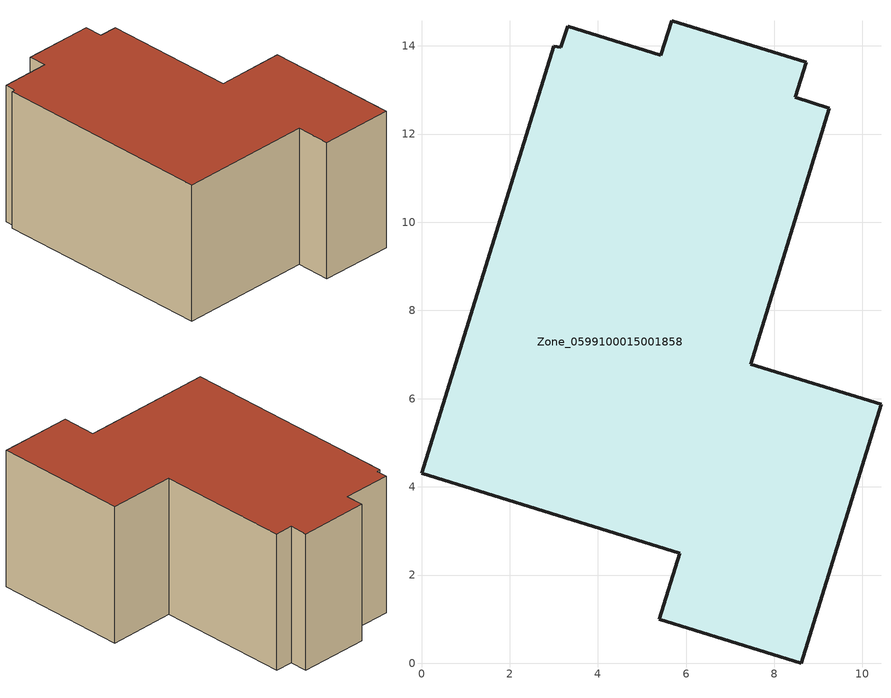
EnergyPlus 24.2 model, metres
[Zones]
Zone_0599100015001858
 floor ground (C_G): 3.16,13.96 3.31,14.44 5.43,13.79 5.67,14.57 8.72,13.63 8.47,12.83 9.25,12.59 7.46,6.78 10.42,5.87 8.61,0 5.39,1 5.85,2.5 0,4.31 3,13.99 z1.06
 wall outside (C_F): 8.47,12.83 8.72,13.63 5.67,14.57 5.43,13.79 3.31,14.44 3.16,13.96 3,13.99 0,4.31 5.85,2.5 5.39,1 8.61,0 10.42,5.87 7.46,6.78 9.25,12.59 8.47,12.83 z1.06:7.49
 roof outside (C_R): 3.31,14.44 3.16,13.96 3,13.99 0,4.31 5.85,2.5 5.39,1 8.61,0 10.42,5.87 7.46,6.78 9.25,12.59 8.47,12.83 8.72,13.63 5.67,14.57 5.43,13.79 z7.49
[BUILDING]
Pand.0599100015001858: North Axis=0; Terrain=City; Loads Convergence Tolerance Value=0.04; Temperature Convergence Tolerance Value=0.4; Solar Distribution=FullExterior; Maximum Number of Warmup Days=25; Minimum Number of Warmup Days=1
[Site:Location]
Rotterdam.The.Hague.AP_ZH_NLD Design_Conditions: Latitude=51.96; Longitude=4.45; Time Zone=1; Elevation=-4.5
[SITE:GROUNDTEMPERATURE:BUILDINGSURFACE]
18, 18, 18, 18, 18, 18, 18, 18, 18, 18, 18, 18
[MATERIAL] Thermal Absorptance=0.9; Solar Absorptance=0.7; Visible Absorptance=0.7
Name | Roughness | Thickness | Conductivity | Density | Specific Heat
G.D.1975-1991 | MediumSmooth | 0.15 | 0.288461 | 540 | 1210
F.D.1975-1991 | Rough | 0.3 | 0.230769 | 1920 | 840
R.D.1975-1991 | MediumRough | 0.2 | 0.153846 | 1500 | 1000
[CONSTRUCTION]
C_G: G.D.1975-1991
C_F: F.D.1975-1991
C_R: R.D.1975-1991
[ZONE]
Zone_0599100015001858: Type=1; Multiplier=1; Ceiling Height=Autocalculate; Volume=Autocalculate; Floor Area=autocalculate; Part of Total Floor Area=Yes
[ZONEINFILTRATION:DESIGNFLOWRATE]
Infil_Zone_0599100015001858: Zone or ZoneList or Space or SpaceList=Zone_0599100015001858; Schedule=AlwaysOn; Design Flow Rate Calculation Method=Flow/Area; Flow Rate per Floor Area=0.0042; Constant Term Coefficient=1; Temperature Term Coefficient=0; Velocity Term Coefficient=0; Velocity Squared Term Coefficient=0
[HVACTEMPLATE:ZONE:IDEALLOADSAIRSYSTEM]
Zone_0599100015001858: Maximum Heating Supply Air Temperature=50; Minimum Cooling Supply Air Temperature=13; Maximum Heating Supply Air Humidity Ratio=0.0156; Minimum Cooling Supply Air Humidity Ratio=0.0077; Heating Limit=NoLimit; Cooling Limit=NoLimit; Dehumidification Control Type=ConstantSensibleHeatRatio; Cooling Sensible Heat Ratio=0.7; Dehumidification Setpoint=60; Humidification Control Type=None; Humidification Setpoint=30; Outdoor Air Method=None; Outdoor Air Flow Rate per Person=0.00944; Outdoor Air Flow Rate per Zone Floor Area=0; Outdoor Air Flow Rate per Zone=0; Demand Controlled Ventilation Type=None; Outdoor Air Economizer Type=NoEconomizer; Heat Recovery Type=None; Sensible Heat Recovery Effectiveness=0.7; Latent Heat Recovery Effectiveness=0.65
[ZONECONTROL:THERMOSTAT]
ThermostatControl_Zone_0599100015001858: Zone or ZoneList=Zone_0599100015001858; Control Type Schedule=DualSetpointControlType; Control 1=Thermostat_Zone_0599100015001858; Temperature Difference Between Cutout And Setpoint=0
[THERMOSTATSETPOINT:DUALSETPOINT]
Thermostat_Zone_0599100015001858: Heating Setpoint Temperature Schedule=HeatingSetpoint_Zone_0599100015001858; Cooling Setpoint Temperature Schedule=CoolingSetpoint_Zone_0599100015001858
[SCHEDULE:COMPACT]
HeatingSetpoint_Zone_0599100015001858: Through: 12/31, For: AllDays, Until: 24:00, 21
CoolingSetpoint_Zone_0599100015001858: Through: 12/31, For: AllDays, Until: 24:00, 24
DualSetpointControlType: Through: 12/31, For: AllDays, Until: 24:00, 4
AlwaysOn: Through: 12/31, For: AllDays, Until: 24:00, 1
